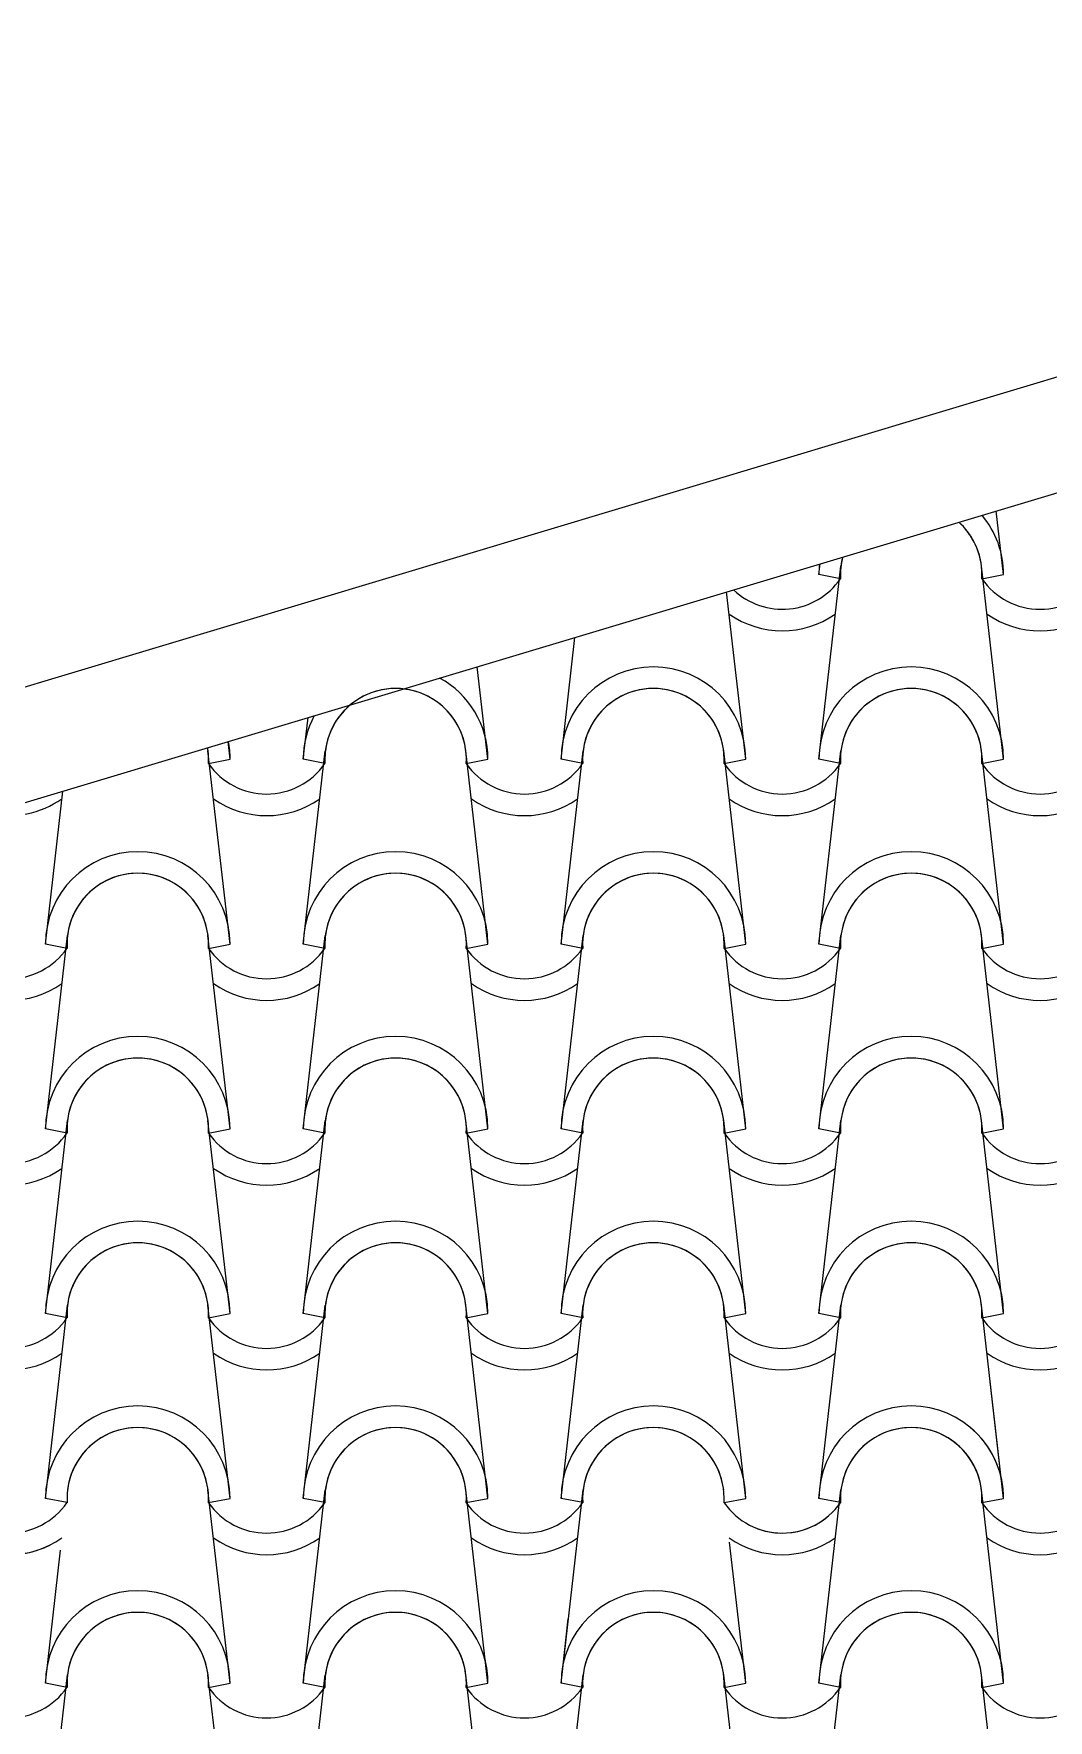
# Model space of a CAD drawing. Header units: millimetres. Extents: x -255 to 41745, y 236 to 29936.
# Drawn here: x 30378 to 31065, y 12860 to 14001 of the extents above; entities that cross this region are included whole.
import ezdxf

# ---------------------------------------------------------------- set-up
doc = ezdxf.new("R2010")
doc.units = ezdxf.units.MM
doc.layers.add('1', color=1, linetype='Continuous')
doc.layers.add('CALIDADES', color=7, linetype='Continuous')

# ---------------------------------------------------------------- blocks, each defined once
blk = doc.blocks.new('PP')
at = {"layer": '1'}
for p, q in [((-810, -287.5), (-814.9, -244.5)), ((-810, -287.5), (-814.9, -244.5)), ((-935, -287.5), (-934.2, -280.3)), ((-935, -287.5), (-934.2, -280.3)), ((-935, -412.5), (-920.1, -281.8)), ((-935, -412.5), (-920.1, -281.8)), ((-810, -412.5), (-824.9, -281.8)), ((-810, -412.5), (-824.9, -281.8)), ((-920.3, -290.4), (-935, -287.5)), ((-920.3, -290.4), (-935, -287.5)), ((-920.3, -290.4), (-935, -287.5)), ((-920.3, -290.4), (-935, -287.5)), ((-824.7, -290.4), (-810, -287.5)), ((-824.7, -290.4), (-810, -287.5)), ((-824.7, -290.4), (-810, -287.5)), ((-824.7, -290.4), (-810, -287.5)), ((-984.5, -412.5), (-997.5, -299.2)), ((-984.5, -412.5), (-997.5, -299.2)), ((-1109.5, -412.5), (-1100.1, -330)), ((-1109.5, -412.5), (-1100.1, -330)), ((-1159, -412.5), (-1166.2, -349.9)), ((-1159, -412.5), (-1166.2, -349.9)), ((-1284, -412.5), (-1280.8, -384.2)), ((-1333.5, -537.5), (-1348.5, -406.8)), ((-1333.5, -412.5), (-1334.9, -400.5)), ((-1284, -537.5), (-1269.1, -406.8)), ((-1159, -537.5), (-1173.9, -406.8)), ((-1159, -537.5), (-1173.9, -406.8)), ((-1109.5, -537.5), (-1094.6, -406.8)), ((-1109.5, -537.5), (-1094.6, -406.8)), ((-984.5, -537.5), (-999.4, -406.8)), ((-984.5, -537.5), (-999.4, -406.8)), ((-935, -537.5), (-920.1, -406.8)), ((-935, -537.5), (-920.1, -406.8)), ((-810, -537.5), (-824.9, -406.8)), ((-810, -537.5), (-824.9, -406.8)), ((-1348.2, -415.4), (-1333.5, -412.5)), ((-1348.2, -415.4), (-1333.5, -412.5)), ((-1269.4, -415.4), (-1284, -412.5)), ((-1269.4, -415.4), (-1284, -412.5)), ((-1173.7, -415.4), (-1159, -412.5)), ((-1173.7, -415.4), (-1159, -412.5)), ((-1173.7, -415.4), (-1159, -412.5)), ((-1173.7, -415.4), (-1159, -412.5)), ((-1094.8, -415.4), (-1109.5, -412.5)), ((-1094.8, -415.4), (-1109.5, -412.5)), ((-1094.8, -415.4), (-1109.5, -412.5)), ((-1094.8, -415.4), (-1109.5, -412.5)), ((-999.2, -415.4), (-984.5, -412.5)), ((-999.2, -415.4), (-984.5, -412.5)), ((-999.2, -415.4), (-984.5, -412.5)), ((-999.2, -415.4), (-984.5, -412.5)), ((-920.3, -415.4), (-935, -412.5)), ((-920.3, -415.4), (-935, -412.5)), ((-920.3, -415.4), (-935, -412.5)), ((-920.3, -415.4), (-935, -412.5)), ((-824.7, -415.4), (-810, -412.5)), ((-824.7, -415.4), (-810, -412.5)), ((-824.7, -415.4), (-810, -412.5)), ((-824.7, -415.4), (-810, -412.5)), ((-1458.5, -537.5), (-1446.7, -434)), ((-1458.5, -662.5), (-1443.6, -531.8)), ((-1333.5, -662.5), (-1348.5, -531.8)), ((-1284, -662.5), (-1269.1, -531.8)), ((-1159, -662.5), (-1173.9, -531.8)), ((-1159, -662.5), (-1173.9, -531.8)), ((-1109.5, -662.5), (-1094.6, -531.8)), ((-1109.5, -662.5), (-1094.6, -531.8)), ((-984.5, -662.5), (-999.4, -531.8)), ((-984.5, -662.5), (-999.4, -531.8)), ((-935, -662.5), (-920.1, -531.8)), ((-935, -662.5), (-920.1, -531.8)), ((-810, -662.5), (-824.9, -531.8)), ((-810, -662.5), (-824.9, -531.8)), ((-1443.9, -540.4), (-1458.5, -537.5)), ((-1443.9, -540.4), (-1458.5, -537.5)), ((-1348.2, -540.4), (-1333.5, -537.5)), ((-1348.2, -540.4), (-1333.5, -537.5)), ((-1269.4, -540.4), (-1284, -537.5)), ((-1269.4, -540.4), (-1284, -537.5)), ((-1173.7, -540.4), (-1159, -537.5)), ((-1173.7, -540.4), (-1159, -537.5)), ((-1173.7, -540.4), (-1159, -537.5)), ((-1173.7, -540.4), (-1159, -537.5)), ((-1094.8, -540.4), (-1109.5, -537.5)), ((-1094.8, -540.4), (-1109.5, -537.5)), ((-1094.8, -540.4), (-1109.5, -537.5)), ((-1094.8, -540.4), (-1109.5, -537.5)), ((-999.2, -540.4), (-984.5, -537.5)), ((-999.2, -540.4), (-984.5, -537.5)), ((-999.2, -540.4), (-984.5, -537.5)), ((-999.2, -540.4), (-984.5, -537.5)), ((-920.3, -540.4), (-935, -537.5)), ((-920.3, -540.4), (-935, -537.5)), ((-920.3, -540.4), (-935, -537.5)), ((-920.3, -540.4), (-935, -537.5)), ((-824.7, -540.4), (-810, -537.5)), ((-824.7, -540.4), (-810, -537.5)), ((-824.7, -540.4), (-810, -537.5)), ((-824.7, -540.4), (-810, -537.5)), ((-1458.5, -787.5), (-1443.6, -656.8)), ((-1333.5, -787.5), (-1348.5, -656.8)), ((-1284, -787.5), (-1269.1, -656.8)), ((-1159, -787.5), (-1173.9, -656.8)), ((-1159, -787.5), (-1173.9, -656.8)), ((-1109.5, -787.5), (-1094.6, -656.8)), ((-1109.5, -787.5), (-1094.6, -656.8)), ((-984.5, -787.5), (-999.4, -656.8)), ((-984.5, -787.5), (-999.4, -656.8)), ((-935, -787.5), (-920.1, -656.8)), ((-935, -787.5), (-920.1, -656.8)), ((-810, -787.5), (-824.9, -656.8)), ((-810, -787.5), (-824.9, -656.8)), ((-1443.9, -665.4), (-1458.5, -662.5)), ((-1443.9, -665.4), (-1458.5, -662.5)), ((-1348.2, -665.4), (-1333.5, -662.5)), ((-1348.2, -665.4), (-1333.5, -662.5)), ((-1269.4, -665.4), (-1284, -662.5)), ((-1269.4, -665.4), (-1284, -662.5)), ((-1173.7, -665.4), (-1159, -662.5)), ((-1173.7, -665.4), (-1159, -662.5)), ((-1173.7, -665.4), (-1159, -662.5)), ((-1173.7, -665.4), (-1159, -662.5)), ((-1094.8, -665.4), (-1109.5, -662.5)), ((-1094.8, -665.4), (-1109.5, -662.5)), ((-1094.8, -665.4), (-1109.5, -662.5)), ((-1094.8, -665.4), (-1109.5, -662.5)), ((-999.2, -665.4), (-984.5, -662.5)), ((-999.2, -665.4), (-984.5, -662.5)), ((-999.2, -665.4), (-984.5, -662.5)), ((-999.2, -665.4), (-984.5, -662.5)), ((-920.3, -665.4), (-935, -662.5)), ((-920.3, -665.4), (-935, -662.5)), ((-920.3, -665.4), (-935, -662.5)), ((-920.3, -665.4), (-935, -662.5)), ((-824.7, -665.4), (-810, -662.5)), ((-824.7, -665.4), (-810, -662.5)), ((-824.7, -665.4), (-810, -662.5)), ((-824.7, -665.4), (-810, -662.5)), ((-1458.5, -912.5), (-1443.6, -781.8)), ((-1333.5, -912.5), (-1348.5, -781.8)), ((-1284, -912.5), (-1269.1, -781.8)), ((-1159, -912.5), (-1173.9, -781.8)), ((-1159, -912.5), (-1173.9, -781.8)), ((-1109.5, -912.5), (-1094.6, -781.8)), ((-1109.5, -912.5), (-1094.6, -781.8)), ((-984.5, -912.5), (-999.4, -781.8)), ((-984.5, -912.5), (-999.4, -781.8)), ((-935, -912.5), (-920.1, -781.8)), ((-935, -912.5), (-920.1, -781.8)), ((-810, -912.5), (-824.9, -781.8)), ((-810, -912.5), (-824.9, -781.8)), ((-1443.9, -790.4), (-1458.5, -787.5)), ((-1443.9, -790.4), (-1458.5, -787.5)), ((-1348.2, -790.4), (-1333.5, -787.5)), ((-1348.2, -790.4), (-1333.5, -787.5)), ((-1269.4, -790.4), (-1284, -787.5)), ((-1269.4, -790.4), (-1284, -787.5)), ((-1173.7, -790.4), (-1159, -787.5)), ((-1173.7, -790.4), (-1159, -787.5)), ((-1173.7, -790.4), (-1159, -787.5)), ((-1173.7, -790.4), (-1159, -787.5)), ((-1094.8, -790.4), (-1109.5, -787.5)), ((-1094.8, -790.4), (-1109.5, -787.5)), ((-1094.8, -790.4), (-1109.5, -787.5)), ((-1094.8, -790.4), (-1109.5, -787.5)), ((-999.2, -790.4), (-984.5, -787.5)), ((-999.2, -790.4), (-984.5, -787.5)), ((-999.2, -790.4), (-984.5, -787.5)), ((-999.2, -790.4), (-984.5, -787.5)), ((-920.3, -790.4), (-935, -787.5)), ((-920.3, -790.4), (-935, -787.5)), ((-920.3, -790.4), (-935, -787.5)), ((-920.3, -790.4), (-935, -787.5)), ((-824.7, -790.4), (-810, -787.5)), ((-824.7, -790.4), (-810, -787.5)), ((-824.7, -790.4), (-810, -787.5)), ((-824.7, -790.4), (-810, -787.5)), ((-810, -912.5), (-819.3, -831.6)), ((-810, -912.5), (-816.4, -856.8)), ((-1443.9, -915.4), (-1458.5, -912.5)), ((-1443.9, -915.4), (-1458.5, -912.5)), ((-1443.9, -915.4), (-1458.5, -912.5)), ((-1333.5, -1037.5), (-1348.5, -906.8)), ((-1348.2, -915.4), (-1333.5, -912.5)), ((-1348.2, -915.4), (-1333.5, -912.5)), ((-1348.2, -915.4), (-1333.5, -912.5)), ((-1348.2, -915.4), (-1333.5, -912.5)), ((-1348.2, -915.4), (-1333.5, -912.5)), ((-1284, -1037.5), (-1269.1, -906.8)), ((-1269.4, -915.4), (-1284, -912.5)), ((-1269.4, -915.4), (-1284, -912.5)), ((-1269.4, -915.4), (-1284, -912.5)), ((-1269.4, -915.4), (-1284, -912.5)), ((-1269.4, -915.4), (-1284, -912.5)), ((-1159, -1037.5), (-1173.9, -906.8)), ((-1159, -1037.5), (-1173.9, -906.8)), ((-1173.7, -915.4), (-1159, -912.5)), ((-1173.7, -915.4), (-1159, -912.5)), ((-1173.7, -915.4), (-1159, -912.5)), ((-1173.7, -915.4), (-1159, -912.5)), ((-1173.7, -915.4), (-1159, -912.5)), ((-1173.7, -915.4), (-1159, -912.5)), ((-1173.7, -915.4), (-1159, -912.5)), ((-1173.7, -915.4), (-1159, -912.5)), ((-1109.5, -1037.5), (-1094.6, -906.8)), ((-1109.5, -1037.5), (-1094.6, -906.8)), ((-1094.8, -915.4), (-1109.5, -912.5)), ((-1094.8, -915.4), (-1109.5, -912.5)), ((-1094.8, -915.4), (-1109.5, -912.5)), ((-1094.8, -915.4), (-1109.5, -912.5)), ((-1094.8, -915.4), (-1109.5, -912.5)), ((-1094.8, -915.4), (-1109.5, -912.5)), ((-1094.8, -915.4), (-1109.5, -912.5)), ((-1094.8, -915.4), (-1109.5, -912.5)), ((-999.2, -915.4), (-984.5, -912.5)), ((-999.2, -915.4), (-984.5, -912.5)), ((-999.2, -915.4), (-984.5, -912.5)), ((-999.2, -915.4), (-984.5, -912.5)), ((-935, -1037.5), (-920.1, -906.8)), ((-920.3, -915.4), (-935, -912.5)), ((-920.3, -915.4), (-935, -912.5)), ((-920.3, -915.4), (-935, -912.5)), ((-920.3, -915.4), (-935, -912.5)), ((-810, -1037.5), (-824.9, -906.8)), ((-824.7, -915.4), (-810, -912.5)), ((-824.7, -915.4), (-810, -912.5)), ((-824.7, -915.4), (-810, -912.5)), ((-824.7, -915.4), (-810, -912.5)), ((-824.7, -915.4), (-810, -912.5)), ((-824.7, -915.4), (-810, -912.5)), ((-984.5, -1037.5), (-995.4, -942.1)), ((-1458.5, -1037.5), (-1448.3, -947.6)), ((-1333.5, -1037.5), (-1337.8, -1000.2)), ((-1109.5, -1037.5), (-1104.6, -994.1)), ((-1284, -1037.5), (-1282.8, -1026.4)), ((-1159, -1037.5), (-1160.9, -1020.9)), ((-1458.5, -1162.5), (-1443.6, -1031.8)), ((-1443.9, -1040.4), (-1458.5, -1037.5)), ((-1443.9, -1040.4), (-1458.5, -1037.5)), ((-1333.5, -1162.5), (-1348.5, -1031.8)), ((-1348.2, -1040.4), (-1333.5, -1037.5)), ((-1348.2, -1040.4), (-1333.5, -1037.5)), ((-1348.2, -1040.4), (-1333.5, -1037.5)), ((-1348.2, -1040.4), (-1333.5, -1037.5)), ((-1348.2, -1040.4), (-1333.5, -1037.5)), ((-1284, -1162.5), (-1269.1, -1031.8)), ((-1269.4, -1040.4), (-1284, -1037.5)), ((-1269.4, -1040.4), (-1284, -1037.5)), ((-1269.4, -1040.4), (-1284, -1037.5)), ((-1269.4, -1040.4), (-1284, -1037.5)), ((-1269.4, -1040.4), (-1284, -1037.5)), ((-1159, -1162.5), (-1173.9, -1031.8)), ((-1173.7, -1040.4), (-1159, -1037.5)), ((-1173.7, -1040.4), (-1159, -1037.5)), ((-1173.7, -1040.4), (-1159, -1037.5)), ((-1173.7, -1040.4), (-1159, -1037.5)), ((-1173.7, -1040.4), (-1159, -1037.5)), ((-1173.7, -1040.4), (-1159, -1037.5)), ((-1109.5, -1162.5), (-1094.6, -1031.8)), ((-1094.8, -1040.4), (-1109.5, -1037.5)), ((-1094.8, -1040.4), (-1109.5, -1037.5)), ((-1094.8, -1040.4), (-1109.5, -1037.5)), ((-1094.8, -1040.4), (-1109.5, -1037.5)), ((-1094.8, -1040.4), (-1109.5, -1037.5)), ((-1094.8, -1040.4), (-1109.5, -1037.5)), ((-984.5, -1162.5), (-999.4, -1031.8)), ((-999.2, -1040.4), (-984.5, -1037.5)), ((-999.2, -1040.4), (-984.5, -1037.5)), ((-935, -1162.5), (-920.1, -1031.8)), ((-920.3, -1040.4), (-935, -1037.5)), ((-920.3, -1040.4), (-935, -1037.5)), ((-810, -1162.5), (-824.9, -1031.8)), ((-824.7, -1040.4), (-810, -1037.5)), ((-824.7, -1040.4), (-810, -1037.5))]:
    blk.add_line(p, q, dxfattribs=at)
for centre, radius, start, end in [((-872.5, -287.5), 62.5, 0, 39.9367), ((-872.5, -287.5), 62.5, 0, 39.9367), ((-872.5, -287.5), 62.5, 0, 39.9367), ((-872.5, -287.5), 62.5, 0, 39.9367), ((-872.5, -287.5), 47.9, 6.838, 47.6714), ((-872.5, -287.5), 47.9, 356.4887, 47.6714), ((-872.5, -287.5), 47.9, 356.4887, 47.6714), ((-872.5, -287.5), 47.9, 6.838, 47.6714), ((-872.5, -287.5), 47.9, 356.4887, 47.6714), ((-872.5, -287.5), 47.9, 356.4887, 47.6714), ((-872.5, -287.5), 62.5, 173.4618, 180), ((-872.5, -287.5), 62.5, 173.4618, 180), ((-872.5, -287.5), 62.5, 173.4618, 180), ((-872.5, -287.5), 62.5, 173.4618, 180), ((-872.5, -287.5), 47.9, 165.7271, 183.5113), ((-872.5, -287.5), 47.9, 165.7271, 183.5113), ((-872.5, -287.5), 47.9, 165.7271, 183.5113), ((-872.5, -287.5), 47.9, 165.7271, 183.5113), ((-872.5, -287.5), 47.9, 165.7271, 173.162), ((-872.5, -287.5), 47.9, 165.7271, 173.162), ((-959.8, -263.1), 47.9, 226.457, 325.244), ((-959.8, -263.1), 47.9, 226.457, 325.244), ((-959.8, -263.1), 47.9, 226.457, 325.244), ((-959.8, -263.1), 47.9, 226.457, 325.244), ((-785.3, -263.1), 47.9, 214.756, 325.244), ((-785.3, -263.1), 47.9, 214.756, 325.244), ((-959.8, -263.1), 62.5, 234.9308, 305.0692), ((-959.8, -263.1), 62.5, 234.9308, 305.0692), ((-785.3, -263.1), 62.5, 234.9308, 305.0692), ((-1047, -412.5), 62.5, 0, 180), ((-1047, -412.5), 62.5, 0, 180), ((-1047, -412.5), 62.5, 0, 180), ((-1047, -412.5), 62.5, 0, 180), ((-872.5, -412.5), 62.5, 0, 180), ((-872.5, -412.5), 62.5, 0, 180), ((-872.5, -412.5), 62.5, 0, 180), ((-872.5, -412.5), 62.5, 0, 180), ((-1221.5, -412.5), 47.9, 356.4887, 183.5113), ((-1221.5, -412.5), 47.9, 356.4887, 183.5113), ((-1221.5, -412.5), 47.9, 6.838, 173.162), ((-1221.5, -412.5), 62.5, 0, 61.5783), ((-1221.5, -412.5), 62.5, 0, 61.5783), ((-1047, -412.5), 47.9, 356.4887, 183.5113), ((-1047, -412.5), 47.9, 356.4887, 183.5113), ((-1047, -412.5), 47.9, 356.4887, 183.5113), ((-1047, -412.5), 47.9, 356.4887, 183.5113), ((-1047, -412.5), 47.9, 6.838, 173.162), ((-1047, -412.5), 47.9, 6.838, 173.162), ((-872.5, -412.5), 47.9, 356.4887, 183.5113), ((-872.5, -412.5), 47.9, 356.4887, 183.5113), ((-872.5, -412.5), 47.9, 356.4887, 183.5113), ((-872.5, -412.5), 47.9, 356.4887, 183.5113), ((-872.5, -412.5), 47.9, 6.838, 173.162), ((-872.5, -412.5), 47.9, 6.838, 173.162), ((-1221.5, -412.5), 62.5, 151.8202, 180), ((-1396, -412.5), 47.9, 6.838, 9.4548), ((-1396, -412.5), 47.9, 356.4887, 9.4548), ((-1396, -412.5), 47.9, 356.4887, 9.4548), ((-1396, -412.5), 62.5, 0, 11.1513), ((-1396, -412.5), 62.5, 0, 11.1513), ((-1308.8, -388.1), 47.9, 214.756, 325.244), ((-1308.8, -388.1), 47.9, 214.756, 325.244), ((-1134.3, -388.1), 47.9, 214.756, 325.244), ((-1134.3, -388.1), 47.9, 214.756, 325.244), ((-1134.3, -388.1), 47.9, 214.756, 325.244), ((-1134.3, -388.1), 47.9, 214.756, 325.244), ((-959.8, -388.1), 47.9, 214.756, 325.244), ((-959.8, -388.1), 47.9, 214.756, 325.244), ((-959.8, -388.1), 47.9, 214.756, 325.244), ((-959.8, -388.1), 47.9, 214.756, 325.244), ((-785.3, -388.1), 47.9, 214.756, 325.244), ((-785.3, -388.1), 47.9, 214.756, 325.244), ((-1483.3, -388.1), 62.5, 257.3612, 305.0692), ((-1308.8, -388.1), 62.5, 234.9308, 305.0692), ((-1134.3, -388.1), 62.5, 234.9308, 305.0692), ((-1134.3, -388.1), 62.5, 234.9308, 305.0692), ((-959.8, -388.1), 62.5, 234.9308, 305.0692), ((-959.8, -388.1), 62.5, 234.9308, 305.0692), ((-785.3, -388.1), 62.5, 234.9308, 305.0692), ((-1396, -537.5), 62.5, 0, 180), ((-1396, -537.5), 62.5, 0, 180), ((-1221.5, -537.5), 62.5, 0, 180), ((-1221.5, -537.5), 62.5, 0, 180), ((-1047, -537.5), 62.5, 0, 180), ((-1047, -537.5), 62.5, 0, 180), ((-1047, -537.5), 62.5, 0, 180), ((-1047, -537.5), 62.5, 0, 180), ((-872.5, -537.5), 62.5, 0, 180), ((-872.5, -537.5), 62.5, 0, 180), ((-872.5, -537.5), 62.5, 0, 180), ((-872.5, -537.5), 62.5, 0, 180), ((-1396, -537.5), 47.9, 356.4887, 183.5113), ((-1396, -537.5), 47.9, 356.4887, 183.5113), ((-1396, -537.5), 47.9, 6.838, 173.162), ((-1221.5, -537.5), 47.9, 356.4887, 183.5113), ((-1221.5, -537.5), 47.9, 356.4887, 183.5113), ((-1221.5, -537.5), 47.9, 6.838, 173.162), ((-1047, -537.5), 47.9, 356.4887, 183.5113), ((-1047, -537.5), 47.9, 356.4887, 183.5113), ((-1047, -537.5), 47.9, 356.4887, 183.5113), ((-1047, -537.5), 47.9, 356.4887, 183.5113), ((-1047, -537.5), 47.9, 6.838, 173.162), ((-1047, -537.5), 47.9, 6.838, 173.162), ((-872.5, -537.5), 47.9, 356.4887, 183.5113), ((-872.5, -537.5), 47.9, 356.4887, 183.5113), ((-872.5, -537.5), 47.9, 356.4887, 183.5113), ((-872.5, -537.5), 47.9, 356.4887, 183.5113), ((-872.5, -537.5), 47.9, 6.838, 173.162), ((-872.5, -537.5), 47.9, 6.838, 173.162), ((-1483.3, -513.1), 47.9, 214.756, 325.244), ((-1483.3, -513.1), 47.9, 214.756, 325.244), ((-1308.8, -513.1), 47.9, 214.756, 325.244), ((-1308.8, -513.1), 47.9, 214.756, 325.244), ((-1134.3, -513.1), 47.9, 214.756, 325.244), ((-1134.3, -513.1), 47.9, 214.756, 325.244), ((-1134.3, -513.1), 47.9, 214.756, 325.244), ((-1134.3, -513.1), 47.9, 214.756, 325.244), ((-959.8, -513.1), 47.9, 214.756, 325.244), ((-959.8, -513.1), 47.9, 214.756, 325.244), ((-959.8, -513.1), 47.9, 214.756, 325.244), ((-959.8, -513.1), 47.9, 214.756, 325.244), ((-785.3, -513.1), 47.9, 214.756, 325.244), ((-785.3, -513.1), 47.9, 214.756, 325.244), ((-1483.3, -513.1), 62.5, 234.9308, 305.0692), ((-1308.8, -513.1), 62.5, 234.9308, 305.0692), ((-1134.3, -513.1), 62.5, 234.9308, 305.0692), ((-1134.3, -513.1), 62.5, 234.9308, 305.0692), ((-959.8, -513.1), 62.5, 234.9308, 305.0692), ((-959.8, -513.1), 62.5, 234.9308, 305.0692), ((-785.3, -513.1), 62.5, 234.9308, 305.0692), ((-1396, -662.5), 62.5, 0, 180), ((-1396, -662.5), 62.5, 0, 180), ((-1221.5, -662.5), 62.5, 0, 180), ((-1221.5, -662.5), 62.5, 0, 180), ((-1047, -662.5), 62.5, 0, 180), ((-1047, -662.5), 62.5, 0, 180), ((-1047, -662.5), 62.5, 0, 180), ((-1047, -662.5), 62.5, 0, 180), ((-872.5, -662.5), 62.5, 0, 180), ((-872.5, -662.5), 62.5, 0, 180), ((-872.5, -662.5), 62.5, 0, 180), ((-872.5, -662.5), 62.5, 0, 180), ((-1396, -662.5), 47.9, 356.4887, 183.5113), ((-1396, -662.5), 47.9, 356.4887, 183.5113), ((-1396, -662.5), 47.9, 6.838, 173.162), ((-1221.5, -662.5), 47.9, 356.4887, 183.5113), ((-1221.5, -662.5), 47.9, 356.4887, 183.5113), ((-1221.5, -662.5), 47.9, 6.838, 173.162), ((-1047, -662.5), 47.9, 356.4887, 183.5113), ((-1047, -662.5), 47.9, 356.4887, 183.5113), ((-1047, -662.5), 47.9, 356.4887, 183.5113), ((-1047, -662.5), 47.9, 356.4887, 183.5113), ((-1047, -662.5), 47.9, 6.838, 173.162), ((-1047, -662.5), 47.9, 6.838, 173.162), ((-872.5, -662.5), 47.9, 356.4887, 183.5113), ((-872.5, -662.5), 47.9, 356.4887, 183.5113), ((-872.5, -662.5), 47.9, 356.4887, 183.5113), ((-872.5, -662.5), 47.9, 356.4887, 183.5113), ((-872.5, -662.5), 47.9, 6.838, 173.162), ((-872.5, -662.5), 47.9, 6.838, 173.162), ((-1483.3, -638.1), 47.9, 214.756, 325.244), ((-1483.3, -638.1), 47.9, 214.756, 325.244), ((-1308.8, -638.1), 47.9, 214.756, 325.244), ((-1308.8, -638.1), 47.9, 214.756, 325.244), ((-1134.3, -638.1), 47.9, 214.756, 325.244), ((-1134.3, -638.1), 47.9, 214.756, 325.244), ((-1134.3, -638.1), 47.9, 214.756, 325.244), ((-1134.3, -638.1), 47.9, 214.756, 325.244), ((-959.8, -638.1), 47.9, 214.756, 325.244), ((-959.8, -638.1), 47.9, 214.756, 325.244), ((-959.8, -638.1), 47.9, 214.756, 325.244), ((-959.8, -638.1), 47.9, 214.756, 325.244), ((-785.3, -638.1), 47.9, 214.756, 325.244), ((-785.3, -638.1), 47.9, 214.756, 325.244), ((-1483.3, -638.1), 62.5, 234.9308, 305.0692), ((-1308.8, -638.1), 62.5, 234.9308, 305.0692), ((-1134.3, -638.1), 62.5, 234.9308, 305.0692), ((-1134.3, -638.1), 62.5, 234.9308, 305.0692), ((-959.8, -638.1), 62.5, 234.9308, 305.0692), ((-959.8, -638.1), 62.5, 234.9308, 305.0692), ((-785.3, -638.1), 62.5, 234.9308, 305.0692), ((-1396, -787.5), 62.5, 0, 180), ((-1396, -787.5), 62.5, 0, 180), ((-1221.5, -787.5), 62.5, 0, 180), ((-1221.5, -787.5), 62.5, 0, 180), ((-1047, -787.5), 62.5, 0, 180), ((-1047, -787.5), 62.5, 0, 180), ((-1047, -787.5), 62.5, 0, 180), ((-1047, -787.5), 62.5, 0, 180), ((-872.5, -787.5), 62.5, 0, 180), ((-872.5, -787.5), 62.5, 0, 180), ((-872.5, -787.5), 62.5, 0, 180), ((-872.5, -787.5), 62.5, 0, 180), ((-1396, -787.5), 47.9, 356.4887, 183.5113), ((-1396, -787.5), 47.9, 356.4887, 183.5113), ((-1396, -787.5), 47.9, 6.838, 173.162), ((-1221.5, -787.5), 47.9, 356.4887, 183.5113), ((-1221.5, -787.5), 47.9, 356.4887, 183.5113), ((-1221.5, -787.5), 47.9, 6.838, 173.162), ((-1047, -787.5), 47.9, 356.4887, 183.5113), ((-1047, -787.5), 47.9, 356.4887, 183.5113), ((-1047, -787.5), 47.9, 356.4887, 183.5113), ((-1047, -787.5), 47.9, 356.4887, 183.5113), ((-1047, -787.5), 47.9, 6.838, 173.162), ((-1047, -787.5), 47.9, 6.838, 173.162), ((-872.5, -787.5), 47.9, 356.4887, 183.5113), ((-872.5, -787.5), 47.9, 356.4887, 183.5113), ((-872.5, -787.5), 47.9, 356.4887, 183.5113), ((-872.5, -787.5), 47.9, 356.4887, 183.5113), ((-872.5, -787.5), 47.9, 6.838, 173.162), ((-872.5, -787.5), 47.9, 6.838, 173.162), ((-1483.3, -763.1), 47.9, 214.756, 325.244), ((-1483.3, -763.1), 47.9, 214.756, 325.244), ((-1308.8, -763.1), 47.9, 214.756, 325.244), ((-1308.8, -763.1), 47.9, 214.756, 325.244), ((-1134.3, -763.1), 47.9, 214.756, 325.244), ((-1134.3, -763.1), 47.9, 214.756, 325.244), ((-1134.3, -763.1), 47.9, 214.756, 325.244), ((-1134.3, -763.1), 47.9, 214.756, 325.244), ((-959.8, -763.1), 47.9, 214.756, 325.244), ((-959.8, -763.1), 47.9, 214.756, 325.244), ((-959.8, -763.1), 47.9, 214.756, 325.244), ((-959.8, -763.1), 47.9, 214.756, 325.244), ((-785.3, -763.1), 47.9, 214.756, 325.244), ((-785.3, -763.1), 47.9, 214.756, 325.244), ((-1483.3, -763.1), 62.5, 234.9308, 305.0692), ((-1308.8, -763.1), 62.5, 234.9308, 305.0692), ((-1134.3, -763.1), 62.5, 234.9308, 305.0692), ((-1134.3, -763.1), 62.5, 234.9308, 305.0692), ((-959.8, -763.1), 62.5, 234.9308, 305.0692), ((-959.8, -763.1), 62.5, 234.9308, 305.0692), ((-785.3, -763.1), 62.5, 234.9308, 305.0692), ((-1396, -912.5), 62.5, 0, 180), ((-1396, -912.5), 62.5, 0, 180), ((-1396, -912.5), 62.5, 0, 180), ((-1221.5, -912.5), 62.5, 0, 180), ((-1221.5, -912.5), 62.5, 0, 180), ((-1221.5, -912.5), 62.5, 0, 180), ((-1221.5, -912.5), 62.5, 0, 180), ((-1221.5, -912.5), 62.5, 0, 180), ((-1047, -912.5), 62.5, 0, 180), ((-1047, -912.5), 62.5, 0, 180), ((-1047, -912.5), 62.5, 0, 180), ((-1047, -912.5), 62.5, 0, 180), ((-872.5, -912.5), 62.5, 0, 180), ((-872.5, -912.5), 62.5, 0, 180), ((-872.5, -912.5), 62.5, 0, 180), ((-872.5, -912.5), 62.5, 0, 180), ((-1396, -912.5), 47.9, 356.4887, 183.5113), ((-1396, -912.5), 47.9, 356.4887, 183.5113), ((-1396, -912.5), 47.9, 356.4887, 183.5113), ((-1396, -912.5), 47.9, 6.838, 173.162), ((-1221.5, -912.5), 47.9, 356.4887, 183.5113), ((-1221.5, -912.5), 47.9, 356.4887, 183.5113), ((-1221.5, -912.5), 47.9, 356.4887, 183.5113), ((-1221.5, -912.5), 47.9, 356.4887, 183.5113), ((-1221.5, -912.5), 47.9, 356.4887, 183.5113), ((-1221.5, -912.5), 47.9, 6.838, 173.162), ((-1221.5, -912.5), 47.9, 6.838, 173.162), ((-1047, -912.5), 47.9, 356.4887, 183.5113), ((-1047, -912.5), 47.9, 356.4887, 183.5113), ((-1047, -912.5), 47.9, 356.4887, 183.5113), ((-1047, -912.5), 47.9, 356.4887, 183.5113), ((-1047, -912.5), 47.9, 6.838, 173.162), ((-872.5, -912.5), 47.9, 356.4887, 183.5113), ((-872.5, -912.5), 47.9, 356.4887, 183.5113), ((-872.5, -912.5), 47.9, 356.4887, 183.5113), ((-872.5, -912.5), 47.9, 356.4887, 183.5113), ((-872.5, -912.5), 47.9, 6.838, 173.162), ((-872.5, -912.5), 62.5, 0, 50.2043), ((-872.5, -912.5), 62.5, 0, 50.2043), ((-872.5, -912.5), 47.9, 6.838, 58.5469), ((-872.5, -912.5), 47.9, 356.4887, 58.5469), ((-872.5, -912.5), 47.9, 356.4887, 58.5469), ((-1483.3, -888.1), 47.9, 214.756, 325.244), ((-1483.3, -888.1), 47.9, 214.756, 325.244), ((-1483.3, -888.1), 47.9, 214.756, 325.244), ((-1308.8, -888.1), 47.9, 214.756, 325.244), ((-1308.8, -888.1), 47.9, 214.756, 325.244), ((-1308.8, -888.1), 47.9, 214.756, 325.244), ((-1308.8, -888.1), 47.9, 214.756, 325.244), ((-1308.8, -888.1), 47.9, 214.756, 325.244), ((-1134.3, -888.1), 47.9, 214.756, 325.244), ((-1134.3, -888.1), 47.9, 214.756, 325.244), ((-1134.3, -888.1), 47.9, 214.756, 325.244), ((-1134.3, -888.1), 47.9, 214.756, 325.244), ((-1134.3, -888.1), 47.9, 214.756, 325.244), ((-1134.3, -888.1), 47.9, 214.756, 325.244), ((-1134.3, -888.1), 47.9, 214.756, 325.244), ((-1134.3, -888.1), 47.9, 214.756, 325.244), ((-959.8, -888.1), 47.9, 214.756, 325.244), ((-959.8, -888.1), 47.9, 214.756, 325.244), ((-959.8, -888.1), 47.9, 214.756, 325.244), ((-959.8, -888.1), 47.9, 214.756, 325.244), ((-959.8, -888.1), 47.9, 249.6646, 325.244), ((-959.8, -888.1), 47.9, 249.6646, 325.244), ((-785.3, -888.1), 47.9, 214.756, 325.244), ((-785.3, -888.1), 47.9, 214.756, 325.244), ((-785.3, -888.1), 47.9, 214.756, 325.244), ((-1483.3, -888.1), 62.5, 234.9308, 296.3638), ((-1483.3, -888.1), 62.5, 234.9308, 305.0692), ((-1308.8, -888.1), 62.5, 234.9308, 305.0692), ((-1308.8, -888.1), 62.5, 234.9308, 305.0692), ((-1134.3, -888.1), 62.5, 234.9308, 305.0692), ((-1134.3, -888.1), 62.5, 234.9308, 305.0692), ((-1134.3, -888.1), 62.5, 234.9308, 305.0692), ((-959.8, -888.1), 62.5, 234.9308, 305.0692), ((-959.8, -888.1), 62.5, 234.9308, 305.0692), ((-785.3, -888.1), 62.5, 234.9308, 305.0692), ((-1396, -1037.5), 62.5, 0, 180), ((-1396, -1037.5), 62.5, 0, 180), ((-1221.5, -1037.5), 62.5, 0, 180), ((-1221.5, -1037.5), 62.5, 0, 180), ((-1221.5, -1037.5), 62.5, 0, 180), ((-1047, -1037.5), 62.5, 0, 180), ((-1047, -1037.5), 62.5, 0, 180), ((-872.5, -1037.5), 62.5, 0, 180), ((-872.5, -1037.5), 62.5, 0, 180), ((-1396, -1037.5), 47.9, 356.4887, 183.5113), ((-1396, -1037.5), 47.9, 356.4887, 183.5113), ((-1396, -1037.5), 47.9, 6.838, 173.162), ((-1221.5, -1037.5), 47.9, 356.4887, 183.5113), ((-1221.5, -1037.5), 47.9, 356.4887, 183.5113), ((-1221.5, -1037.5), 47.9, 356.4887, 183.5113), ((-1221.5, -1037.5), 47.9, 6.838, 173.162), ((-1047, -1037.5), 47.9, 356.4887, 183.5113), ((-1047, -1037.5), 47.9, 356.4887, 183.5113), ((-1047, -1037.5), 47.9, 6.838, 173.162), ((-872.5, -1037.5), 47.9, 356.4887, 183.5113), ((-872.5, -1037.5), 47.9, 356.4887, 183.5113), ((-872.5, -1037.5), 47.9, 6.838, 173.162), ((-1221.5, -1037.5), 62.5, 169.6869, 180), ((-1221.5, -1037.5), 62.5, 169.6869, 180), ((-1221.5, -1037.5), 62.5, 0, 15.2654), ((-1221.5, -1037.5), 62.5, 0, 15.2654), ((-1221.5, -1037.5), 47.9, 174.4696, 183.5113), ((-1221.5, -1037.5), 47.9, 174.4696, 183.5113), ((-1221.5, -1037.5), 47.9, 6.838, 12.1097), ((-1221.5, -1037.5), 47.9, 356.4887, 12.1097), ((-1221.5, -1037.5), 47.9, 356.4887, 12.1097), ((-1483.3, -1013.1), 47.9, 214.756, 325.244), ((-1483.3, -1013.1), 47.9, 214.756, 325.244), ((-1308.8, -1013.1), 47.9, 214.756, 325.244), ((-1308.8, -1013.1), 47.9, 214.756, 325.244), ((-1308.8, -1013.1), 47.9, 214.756, 325.244), ((-1308.8, -1013.1), 47.9, 214.756, 325.244), ((-1308.8, -1013.1), 47.9, 214.756, 325.244), ((-1134.3, -1013.1), 47.9, 214.756, 325.244), ((-1134.3, -1013.1), 47.9, 214.756, 325.244), ((-1134.3, -1013.1), 47.9, 214.756, 325.244), ((-1134.3, -1013.1), 47.9, 214.756, 325.244), ((-1134.3, -1013.1), 47.9, 214.756, 325.244), ((-1134.3, -1013.1), 47.9, 214.756, 325.244), ((-959.8, -1013.1), 47.9, 214.756, 325.244), ((-959.8, -1013.1), 47.9, 214.756, 325.244), ((-785.3, -1013.1), 47.9, 214.756, 325.244), ((-785.3, -1013.1), 47.9, 214.756, 325.244)]:
    blk.add_arc(centre, radius, start, end, dxfattribs=at)

msp = doc.modelspace()

# ---------------------------------------------------------------- linework, layer by layer
at = {"layer": 'CALIDADES'}
for p, q in [((25376.5, 12060.6), (31844.9, 14001.1)), ((25398, 11988.8), (31844.9, 13922.8))]:
    msp.add_line(p, q, dxfattribs=at)

# ---------------------------------------------------------------- block references
msp.add_blockref('PP', (31844.9, 13922.8), dxfattribs=at)

doc.saveas('drawing.dxf')
